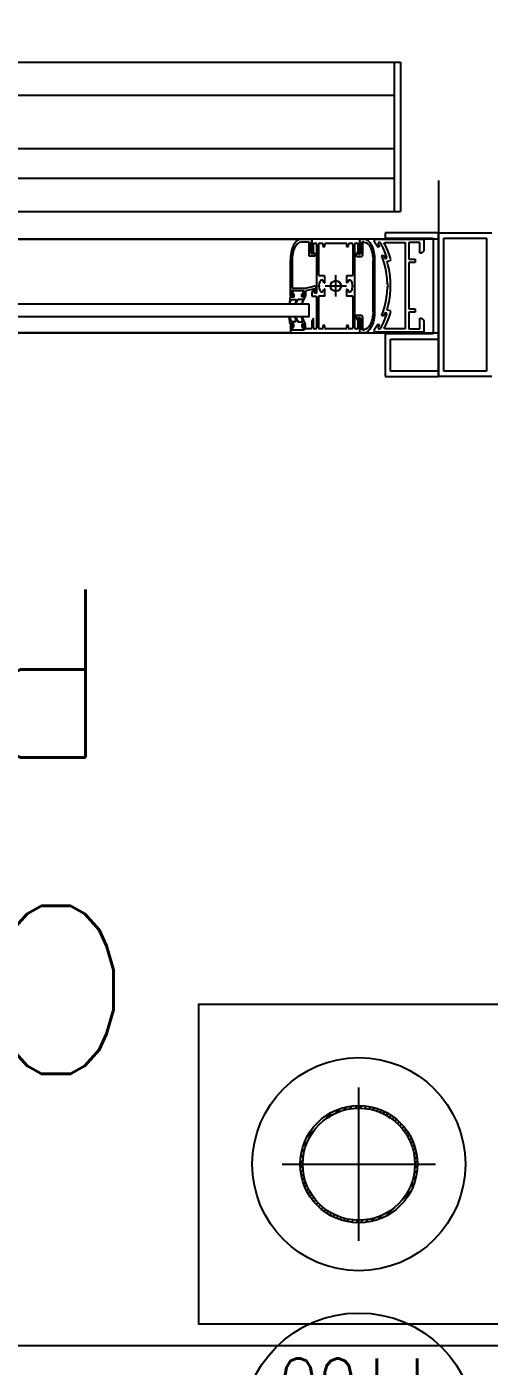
# Model space of a CAD drawing. Header units: millimetres. Extents: x 1478096 to 1808313, y 619971 to 762366.
# Drawn here: x 1614622 to 1615490, y 647189 to 649702 of the extents above; entities that cross this region are included whole.
import ezdxf
from ezdxf.enums import TextEntityAlignment as Align

# ---------------------------------------------------------------- set-up
doc = ezdxf.new("R2010")
doc.units = ezdxf.units.MM
doc.header["$LTSCALE"] = 10
for name, color, linetype in [('0-superficies', 7, 'Continuous'), ('0_Estructura', 251, 'Continuous'), ('DC-ARQ-CARPINTERIAS', 7, 'Continuous'), ('TXT CARPINTERIAS', 2, 'Continuous')]:
    doc.layers.add(name, color=color, linetype=linetype)
doc.styles.add('ROMANS', font='romans')
doc.styles.add('Romans-100', font='romans')

# ---------------------------------------------------------------- blocks, each defined once
blk = doc.blocks.new('*E6')
blk.add_lwpolyline([(0.056, 0.088), (0.056, 0.136, 0.414214), (0.016, 0.176), (0.0008, 0.176, 0.414214), (0, 0.1752), (0, 0.1708, 0.414214), (0.0008, 0.17), (0.0032, 0.17, -0.414214), (0.004, 0.1692), (0.004, 0.15, -0.414214), (0.002, 0.148), (-0.0043, 0.148, -0.198912), (-0.0048, 0.1482), (-0.0069, 0.1503, 0.414214), (-0.0097, 0.1503), (-0.0118, 0.1482, 0.198912), (-0.012, 0.1477), (-0.012, 0.1438, 0.414214), (-0.0112, 0.143), (0.006, 0.143, 0.414214), (0.01, 0.147), (0.01, 0.1692, -0.414214), (0.0108, 0.17), (0.016, 0.17, -0.414214), (0.05, 0.136), (0.05, 0.088), (0.05, 0.04, -0.414214), (0.016, 0.006), (0.0108, 0.006, -0.414214), (0.01, 0.0068), (0.01, 0.029, 0.414214), (0.006, 0.033), (-0.0112, 0.033, 0.414214), (-0.012, 0.0322), (-0.012, 0.0283, 0.198912), (-0.0118, 0.0278), (-0.0097, 0.0257, 0.414214), (-0.0069, 0.0257), (-0.0048, 0.0278, -0.198912), (-0.0043, 0.028), (0.002, 0.028, -0.414214), (0.004, 0.026), (0.004, 0.0068, -0.414214), (0.0032, 0.006), (0.0008, 0.006, 0.414214), (0, 0.0052), (0, 0.0008, 0.414214), (0.0008, 0), (0.016, 0, 0.414214), (0.056, 0.04)], format="xyb", close=True)
blk = doc.blocks.new('PUERTAS AUTO.')
at = {"layer": 'DC-ARQ-CARPINTERIAS', "ltscale": 200}
for p, q in [((1556.5255, 727.2771), (1556.6255, 727.2771)), ((1556.5355, 727.0171), (1556.5355, 727.2671)), ((1556.5355, 727.2671), (1556.6158, 727.2671)), ((1556.6158, 727.2671), (1556.6158, 727.0171)), ((1556.7255, 727.2771), (1556.6255, 727.2771)), ((1556.6255, 727.2771), (1556.6255, 727.2771)), ((1556.6255, 727.2771), (1556.6255, 727.2671)), ((1556.6255, 726.9089), (1556.6255, 727.2771)), ((1556.6255, 727.2771), (1556.6255, 727.0071)), ((1556.6255, 727.2671), (1556.7155, 727.2671)), ((1556.7155, 727.2671), (1556.7155, 727.2071)), ((1556.7255, 727.1971), (1556.7255, 727.2771)), ((1556.7155, 727.2071), (1556.6255, 727.2071)), ((1556.6255, 727.2071), (1556.6255, 727.0071)), ((1556.6257, 727.1955), (1562.1755, 727.1955)), ((1556.6355, 727.0171), (1556.6355, 727.1971)), ((1556.6355, 727.1971), (1556.7255, 727.1971)), ((1556.6535, 727.1721), (1556.6535, 727.194)), ((1556.6535, 727.194), (1556.7439, 727.194)), ((1556.7439, 727.194), (1556.7451, 727.1936)), ((1556.7451, 727.1936), (1556.7455, 727.1924)), ((1556.7455, 727.1924), (1556.7455, 727.188)), ((1556.7735, 727.1951), (1556.7735, 727.1731)), ((1556.9035, 727.1951), (1556.7735, 727.1951)), ((1556.8775, 727.1823), (1556.8775, 727.1903)), ((1556.8775, 727.1903), (1556.9015, 727.1903)), ((1556.8789, 727.1841), (1556.8803, 727.1903)), ((1556.8803, 727.1903), (1556.8988, 727.1903)), ((1556.8803, 727.1903), (1556.8803, 727.1903)), ((1556.8988, 727.1903), (1556.9001, 727.1841)), ((1556.9015, 727.1903), (1556.9015, 727.1823)), ((1556.9035, 727.1811), (1556.9035, 727.1951)), ((1556.9035, 727.1951), (1558.2587, 727.1951)), ((1556.6584, 727.1673), (1556.6535, 727.1721)), ((1556.6605, 727.1673), (1556.6584, 727.1673)), ((1556.6815, 727.1876), (1556.6605, 727.1876)), ((1556.6605, 727.1876), (1556.6605, 727.1673)), ((1556.6815, 727.1562), (1556.6815, 727.1876)), ((1556.6883, 727.1876), (1556.7263, 727.1876)), ((1556.6883, 727.1065), (1556.6883, 727.1876)), ((1556.7201, 727.1709), (1556.7164, 727.1598)), ((1556.7251, 727.1816), (1556.7201, 727.1709)), ((1556.7261, 727.1697), (1556.7224, 727.1594)), ((1556.7279, 727.1852), (1556.7251, 727.1816)), ((1556.7294, 727.1777), (1556.7261, 727.1697)), ((1556.7263, 727.1876), (1556.7279, 727.186)), ((1556.7279, 727.186), (1556.7279, 727.1852)), ((1556.7327, 727.1836), (1556.7294, 727.1777)), ((1556.7352, 727.1868), (1556.7327, 727.1836)), ((1556.7364, 727.1876), (1556.7352, 727.1868)), ((1556.7381, 727.1876), (1556.7364, 727.1876)), ((1556.7369, 727.1813), (1556.7389, 727.1852)), ((1556.7369, 727.1797), (1556.7369, 727.1813)), ((1556.7385, 727.1789), (1556.7369, 727.1797)), ((1556.7389, 727.1868), (1556.7381, 727.1876)), ((1556.7397, 727.1789), (1556.7385, 727.1789)), ((1556.7389, 727.1852), (1556.7389, 727.1868)), ((1556.7455, 727.188), (1556.7397, 727.1789)), ((1556.7735, 727.1731), (1556.7759, 727.1683)), ((1556.7759, 727.1683), (1556.7769, 727.1683)), ((1556.7769, 727.1683), (1556.7769, 727.1855)), ((1556.7779, 727.1875), (1556.7817, 727.1875)), ((1556.7827, 727.1855), (1556.7827, 727.1573)), ((1556.7865, 727.1279), (1556.7865, 727.1855)), ((1556.7875, 727.1875), (1556.7935, 727.1875)), ((1556.7945, 727.1855), (1556.7945, 727.1811)), ((1556.7945, 727.1811), (1556.7983, 727.1811)), ((1556.7983, 727.1811), (1556.7983, 727.1855)), ((1556.7993, 727.1875), (1556.8377, 727.1875)), ((1556.8387, 727.1855), (1556.8387, 727.1811)), ((1556.8387, 727.1811), (1556.8425, 727.1811)), ((1556.8425, 727.1811), (1556.8425, 727.1855)), ((1556.8435, 727.1875), (1556.8495, 727.1875)), ((1556.8505, 727.1855), (1556.8505, 727.1279)), ((1556.8543, 727.1263), (1556.8543, 727.1855)), ((1556.8553, 727.1875), (1556.8591, 727.1875)), ((1556.8601, 727.1855), (1556.8601, 727.1683)), ((1556.8601, 727.1683), (1556.8611, 727.1683)), ((1556.8611, 727.1683), (1556.8635, 727.1731)), ((1556.8635, 727.1731), (1556.8635, 727.1855)), ((1556.8645, 727.1875), (1556.8745, 727.1875)), ((1556.8686, 727.1651), (1556.8686, 727.1411)), ((1556.8686, 727.1651), (1558.292, 727.1651)), ((1556.8755, 727.1855), (1556.8755, 727.1811)), ((1556.8823, 727.1651), (1556.8758, 727.1785)), ((1556.8758, 727.1785), (1556.8823, 727.1785)), ((1556.8765, 727.1791), (1556.8803, 727.1791)), ((1556.8803, 727.1823), (1556.8775, 727.1823)), ((1556.8823, 727.1841), (1556.8789, 727.1841)), ((1556.8893, 727.1741), (1556.8803, 727.1741)), ((1556.8803, 727.1741), (1556.8823, 727.1651)), ((1556.8823, 727.1785), (1556.8823, 727.1841)), ((1556.8945, 727.1651), (1556.8893, 727.1741)), ((1556.9015, 727.1738), (1556.8925, 727.1738)), ((1556.8925, 727.1738), (1556.8945, 727.1651)), ((1556.8988, 727.1841), (1556.897, 727.1841)), ((1556.897, 727.1841), (1556.897, 727.1781)), ((1556.897, 727.1781), (1556.9023, 727.1781)), ((1556.9015, 727.1823), (1556.8987, 727.1823)), ((1556.8987, 727.1791), (1556.9025, 727.1791)), ((1556.9001, 727.1841), (1556.8988, 727.1841)), ((1556.9058, 727.1651), (1556.9015, 727.1738)), ((1556.9023, 727.1781), (1556.9023, 727.1781)), ((1556.9023, 727.1781), (1556.9038, 727.1781)), ((1556.9038, 727.1781), (1556.9058, 727.1651)), ((1556.6696, 727.1498), (1556.6696, 727.1562)), ((1556.6696, 727.1562), (1556.6815, 727.1562)), ((1556.6815, 727.1498), (1556.6696, 727.1498)), ((1556.6815, 727.1065), (1556.6815, 727.1498)), ((1556.7164, 727.1598), (1556.7151, 727.155)), ((1556.7151, 727.155), (1556.716, 727.1538)), ((1556.716, 727.1538), (1556.7213, 727.1522)), ((1556.7205, 727.1463), (1556.7185, 727.1367)), ((1556.7222, 727.151), (1556.7205, 727.1463)), ((1556.7213, 727.1522), (1556.7222, 727.151)), ((1556.7224, 727.1594), (1556.7228, 727.1582)), ((1556.7228, 727.1582), (1556.7253, 727.1574)), ((1556.7261, 727.1451), (1556.7236, 727.1331)), ((1556.7253, 727.1574), (1556.7265, 727.1582)), ((1556.7294, 727.1554), (1556.7261, 727.1451)), ((1556.7265, 727.1582), (1556.7286, 727.1634)), ((1556.7286, 727.1634), (1556.7298, 727.1638)), ((1556.7319, 727.1618), (1556.7294, 727.1554)), ((1556.7298, 727.1638), (1556.7315, 727.163)), ((1556.7315, 727.163), (1556.7319, 727.1618)), ((1556.7827, 727.1573), (1556.7833, 727.1561)), ((1556.7833, 727.1561), (1556.7827, 727.1549)), ((1556.7827, 727.1549), (1556.7827, 727.1203)), ((1556.8686, 727.1411), (1558.292, 727.1411)), ((1556.8823, 727.1411), (1556.8758, 727.1277)), ((1556.8803, 727.1321), (1556.8823, 727.1411)), ((1556.8945, 727.1411), (1556.8893, 727.1321)), ((1556.8925, 727.1324), (1556.8945, 727.1411)), ((1556.9058, 727.1411), (1556.9015, 727.1324)), ((1556.9038, 727.1281), (1556.9058, 727.1411)), ((1556.7164, 727.1252), (1556.7156, 727.1133)), ((1556.7185, 727.1367), (1556.7164, 727.1252)), ((1556.722, 727.12), (1556.7216, 727.1085)), ((1556.7236, 727.1331), (1556.722, 727.12)), ((1556.7827, 727.1203), (1556.7827, 727.0287)), ((1556.7973, 727.1259), (1556.7875, 727.1259)), ((1556.7943, 727.1177), (1556.7945, 727.1158)), ((1556.7953, 727.1149), (1556.7962, 727.1155)), ((1556.7983, 727.1145), (1556.7983, 727.1239)), ((1556.8185, 727.1271), (1556.8185, 727.0871)), ((1556.8387, 727.1239), (1556.8387, 727.1145)), ((1556.8495, 727.1259), (1556.8397, 727.1259)), ((1556.8408, 727.1155), (1556.8418, 727.1149)), ((1556.8425, 727.1158), (1556.8428, 727.1177)), ((1556.8635, 727.1263), (1556.8543, 727.1263)), ((1556.8543, 727.1203), (1556.8581, 727.1203)), ((1556.8543, 727.0287), (1556.8543, 727.1203)), ((1556.855, 727.1111), (1556.855, 727.1181)), ((1556.856, 727.1201), (1556.8565, 727.1201)), ((1556.8581, 727.1203), (1556.8575, 727.1163)), ((1556.8575, 727.1181), (1556.8575, 727.1122)), ((1556.8575, 727.1163), (1556.8615, 727.1163)), ((1556.8575, 727.1122), (1556.8755, 727.1161)), ((1556.8635, 727.1203), (1556.8635, 727.1263)), ((1556.8755, 727.1161), (1556.8755, 727.1271)), ((1556.8755, 727.1271), (1556.8811, 727.1271)), ((1556.8758, 727.1277), (1556.8823, 727.1277)), ((1556.8775, 727.1239), (1556.8775, 727.1159)), ((1556.8811, 727.1239), (1556.8775, 727.1239)), ((1556.8775, 727.1159), (1556.9015, 727.1159)), ((1556.8823, 727.1221), (1556.8789, 727.1221)), ((1556.8789, 727.1221), (1556.8803, 727.1159)), ((1556.8893, 727.1321), (1556.8803, 727.1321)), ((1556.8803, 727.1159), (1556.8988, 727.1159)), ((1556.8803, 727.1159), (1556.8803, 727.1159)), ((1556.8811, 727.1271), (1556.8811, 727.1239)), ((1556.8823, 727.1277), (1556.8823, 727.1221)), ((1556.9015, 727.1324), (1556.8925, 727.1324)), ((1556.897, 727.1281), (1556.9023, 727.1281)), ((1556.897, 727.1221), (1556.897, 727.1281)), ((1556.8988, 727.1221), (1556.897, 727.1221)), ((1556.8979, 727.1271), (1556.9035, 727.1271)), ((1556.8979, 727.1239), (1556.8979, 727.1271)), ((1556.9015, 727.1239), (1556.8979, 727.1239)), ((1556.8988, 727.1159), (1556.9001, 727.1221)), ((1556.9001, 727.1221), (1556.8988, 727.1221)), ((1556.9015, 727.1159), (1556.9015, 727.1239)), ((1556.9023, 727.1281), (1556.9023, 727.1281)), ((1556.9023, 727.1281), (1556.9038, 727.1281)), ((1556.9035, 727.1271), (1556.9035, 727.0591)), ((1556.6815, 727.0632), (1556.6815, 727.1065)), ((1556.6883, 727.0254), (1556.6883, 727.1065)), ((1556.7156, 727.1133), (1556.7156, 727.1065)), ((1556.7156, 727.1065), (1556.7156, 727.0997)), ((1556.7156, 727.0997), (1556.7164, 727.0878)), ((1556.7216, 727.1085), (1556.7195, 727.1065)), ((1556.7195, 727.1065), (1556.7216, 727.1045)), ((1556.7216, 727.1045), (1556.722, 727.093)), ((1556.722, 727.093), (1556.7236, 727.0799)), ((1556.7877, 727.1079), (1556.787, 727.1094)), ((1556.787, 727.1048), (1556.7877, 727.1062)), ((1556.7945, 727.0984), (1556.7943, 727.0965)), ((1556.7962, 727.0987), (1556.7953, 727.0992)), ((1556.7983, 727.0903), (1556.7983, 727.0997)), ((1556.8385, 727.1071), (1556.7985, 727.1071)), ((1556.8387, 727.0997), (1556.8387, 727.0903)), ((1556.8418, 727.0992), (1556.8408, 727.0987)), ((1556.8428, 727.0965), (1556.8425, 727.0984)), ((1556.85, 727.1094), (1556.8493, 727.1079)), ((1556.8493, 727.1062), (1556.85, 727.1048)), ((1556.8755, 727.1111), (1556.8572, 727.1071)), ((1556.9005, 727.1111), (1556.8755, 727.1111)), ((1556.9005, 727.0591), (1556.9005, 727.1111)), ((1556.7164, 727.0878), (1556.7185, 727.0763)), ((1556.7185, 727.0763), (1556.7205, 727.0667)), ((1556.7205, 727.0667), (1556.7222, 727.062)), ((1556.7236, 727.0799), (1556.7261, 727.0679)), ((1556.7261, 727.0679), (1556.7294, 727.0576)), ((1556.7865, 727.0287), (1556.7865, 727.0863)), ((1556.7875, 727.0883), (1556.7973, 727.0883)), ((1556.8397, 727.0883), (1556.8495, 727.0883)), ((1556.8505, 727.0863), (1556.8505, 727.0287)), ((1556.6535, 727.0409), (1556.6584, 727.0457)), ((1556.6535, 727.019), (1556.6535, 727.0409)), ((1556.6584, 727.0457), (1556.6605, 727.0457)), ((1556.6605, 727.0457), (1556.6605, 727.0254)), ((1556.6696, 727.0568), (1556.6696, 727.0632)), ((1556.6696, 727.0632), (1556.6815, 727.0632)), ((1556.6815, 727.0568), (1556.6696, 727.0568)), ((1556.6815, 727.0254), (1556.6815, 727.0568)), ((1556.716, 727.0592), (1556.7151, 727.058)), ((1556.7151, 727.058), (1556.7164, 727.0532)), ((1556.7213, 727.0608), (1556.716, 727.0592)), ((1556.7164, 727.0532), (1556.7201, 727.0421)), ((1556.7201, 727.0421), (1556.7251, 727.0314)), ((1556.7222, 727.062), (1556.7213, 727.0608)), ((1556.7228, 727.0548), (1556.7224, 727.0536)), ((1556.7224, 727.0536), (1556.7261, 727.0433)), ((1556.7253, 727.0556), (1556.7228, 727.0548)), ((1556.7265, 727.0548), (1556.7253, 727.0556)), ((1556.7261, 727.0433), (1556.7294, 727.0353)), ((1556.7286, 727.0496), (1556.7265, 727.0548)), ((1556.7298, 727.0492), (1556.7286, 727.0496)), ((1556.7294, 727.0576), (1556.7319, 727.0512)), ((1556.7315, 727.05), (1556.7298, 727.0492)), ((1556.7319, 727.0512), (1556.7315, 727.05)), ((1556.7759, 727.0459), (1556.7735, 727.0411)), ((1556.7735, 727.0411), (1556.7735, 727.0191)), ((1556.7769, 727.0459), (1556.7759, 727.0459)), ((1556.7769, 727.0287), (1556.7769, 727.0459)), ((1556.8575, 727.0511), (1556.8685, 727.0511)), ((1556.8575, 727.0481), (1556.8575, 727.0511)), ((1556.8595, 727.0441), (1556.8575, 727.0481)), ((1556.8605, 727.0463), (1556.8595, 727.0441)), ((1556.8611, 727.0463), (1556.8601, 727.0463)), ((1556.8601, 727.0463), (1556.8601, 727.0287)), ((1556.8655, 727.0463), (1556.8605, 727.0463)), ((1556.8635, 727.0415), (1556.8611, 727.0463)), ((1556.8635, 727.0191), (1556.8635, 727.0415)), ((1556.8655, 727.0251), (1556.8655, 727.0463)), ((1556.8685, 727.0511), (1556.8685, 727.0251)), ((1556.6158, 727.0171), (1556.5355, 727.0171)), ((1556.6158, 727.0171), (1556.6158, 727.0171)), ((1556.6257, 727.0195), (1562.1755, 727.0195)), ((1556.7255, 727.0171), (1556.6355, 727.0171)), ((1556.7439, 727.019), (1556.6535, 727.019)), ((1556.6605, 727.0254), (1556.6815, 727.0254)), ((1556.7263, 727.0254), (1556.6883, 727.0254)), ((1556.7251, 727.0314), (1556.7279, 727.0278)), ((1556.7255, 727.0071), (1556.7255, 727.0171)), ((1556.7279, 727.027), (1556.7263, 727.0254)), ((1556.7279, 727.0278), (1556.7279, 727.027)), ((1556.7294, 727.0353), (1556.7327, 727.0294)), ((1556.7327, 727.0294), (1556.7352, 727.0262)), ((1556.7352, 727.0262), (1556.7364, 727.0254)), ((1556.7364, 727.0254), (1556.7381, 727.0254)), ((1556.7369, 727.0333), (1556.7385, 727.0341)), ((1556.7369, 727.0317), (1556.7369, 727.0333)), ((1556.7389, 727.0278), (1556.7369, 727.0317)), ((1556.7381, 727.0254), (1556.7389, 727.0262)), ((1556.7385, 727.0341), (1556.7397, 727.0341)), ((1556.7389, 727.0262), (1556.7389, 727.0278)), ((1556.7397, 727.0341), (1556.7455, 727.025)), ((1556.7451, 727.0194), (1556.7439, 727.019)), ((1556.7455, 727.0206), (1556.7451, 727.0194)), ((1556.7455, 727.025), (1556.7455, 727.0206)), ((1556.7735, 727.0191), (1556.8635, 727.0191)), ((1556.7817, 727.0267), (1556.7779, 727.0267)), ((1556.7935, 727.0267), (1556.7875, 727.0267)), ((1556.7983, 727.0331), (1556.7945, 727.0331)), ((1556.7945, 727.0331), (1556.7945, 727.0287)), ((1556.7983, 727.0287), (1556.7983, 727.0331)), ((1556.8377, 727.0267), (1556.7993, 727.0267)), ((1556.8425, 727.0331), (1556.8387, 727.0331)), ((1556.8387, 727.0331), (1556.8387, 727.0287)), ((1556.8425, 727.0287), (1556.8425, 727.0331)), ((1556.8495, 727.0267), (1556.8435, 727.0267)), ((1556.8591, 727.0267), (1556.8553, 727.0267)), ((1556.8635, 727.0191), (1556.8635, 727.0251)), ((1556.8635, 727.0251), (1556.8655, 727.0251)), ((1556.8835, 727.0191), (1556.8635, 727.0191)), ((1556.8685, 727.0251), (1556.8835, 727.0251)), ((1558.2787, 727.0191), (1556.8835, 727.0191)), ((1556.6255, 727.0071), (1556.5255, 727.0071)), ((1556.6255, 727.0071), (1556.7255, 727.0071)), ((1556.6255, 727.0071), (1556.6255, 727.0071)), ((1556.6255, 727.0071), (1556.6255, 727.0071)), ((1556.697, 726.6871), (1556.697, 726.9671)), ((1558.4439, 726.9671), (1556.697, 726.9671)), ((1556.709, 726.6871), (1556.709, 726.9671)), ((1558.4506, 726.9051), (1556.709, 726.9051)), ((1558.4506, 726.8491), (1556.709, 726.8491)), ((1558.4506, 726.7491), (1556.709, 726.7491)), ((1558.4506, 726.6871), (1556.697, 726.6871))]:
    blk.add_line(p, q, dxfattribs=at)
blk.add_circle((1556.8185, 727.1071, 0), 0.01, dxfattribs=at)
for centre, major_axis, start_param, end_param in [((1556.7779, 727.1855, 0), (0, -0.002), 3.141593, 4.712389), ((1556.7817, 727.1855, 0), (0, -0.002), 1.570796, 3.141593), ((1556.7875, 727.1855, 0), (0, -0.002), 3.141593, 4.712389), ((1556.7935, 727.1855, 0), (0, -0.002), 1.570796, 3.141593), ((1556.7993, 727.1855, 0), (0, -0.002), 3.141593, 4.712389), ((1556.8377, 727.1855, 0), (0, -0.002), 1.570796, 3.141593), ((1556.8435, 727.1855, 0), (0, -0.002), 3.141593, 4.712389), ((1556.8495, 727.1855, 0), (0, -0.002), 1.570796, 3.141593), ((1556.8553, 727.1855, 0), (0, -0.002), 3.141593, 4.712389), ((1556.8591, 727.1855, 0), (0, -0.002), 1.570796, 3.141593), ((1556.8645, 727.1855, 0), (0, -0.002), 3.141593, 4.712389), ((1556.8745, 727.1855, 0), (0, -0.002), 1.570796, 3.141593), ((1556.8765, 727.1811, 0), (0, -0.002), -1.570796, 0), ((1556.8803, 727.1807, 0), (0, 0.0016), 3.141593, 6.283185), ((1556.8987, 727.1807, 0), (0, -0.0016), 3.141593, 6.283185), ((1556.9025, 727.1811, 0), (0, -0.002), 0, 1.570796), ((1556.7875, 727.1279, 0), (0, -0.002), -1.570796, 0), ((1556.7925, 727.1071, 0), (0, -0.0112), 2.821679, 4.508704), ((1556.7951, 727.1161, 0), (0, -0.0012), -1.308997, 0.261799), ((1556.7925, 727.1071, 0), (0, -0.0112), 2.19857, 2.414309), ((1556.7976, 727.1145, 0), (0, -0.0014), -0.943023, 1.570796), ((1556.7973, 727.1239, 0), (0, -0.002), 1.570796, 3.141593), ((1556.8397, 727.1239, 0), (0, -0.002), 3.141593, 4.712389), ((1556.8394, 727.1145, 0), (0, -0.0014), -1.570796, 0.943023), ((1556.8445, 727.1071, 0), (0, -0.0112), 3.868876, 4.084616), ((1556.8419, 727.1161, 0), (0, -0.0012), -0.261799, 1.308997), ((1556.8445, 727.1071, 0), (0, -0.0112), 1.774481, 3.461507), ((1556.8495, 727.1279, 0), (0, -0.002), 0, 1.570796), ((1556.856, 727.1181, 0), (0, -0.002), 3.141593, 4.712389), ((1556.8565, 727.1181, 0), (0, -0.002), 1.570796, 3.141593), ((1556.8615, 727.1203, 0), (0, -0.004), 0, 1.570796), ((1556.7925, 727.1071, 0), (0, -0.0112), -1.367112, 0.319914), ((1556.7873, 727.1071, 0), (0, -0.0012), 0.785398, 2.356194), ((1556.7951, 727.0981, 0), (0, -0.0012), 2.879793, 4.45059), ((1556.7925, 727.1071, 0), (0, -0.0112), 0.727284, 0.943023), ((1556.7976, 727.0997, 0), (0, -0.0014), 1.570796, 4.084616), ((1556.7973, 727.0903, 0), (0, -0.002), 0, 1.570796), ((1556.8394, 727.0997, 0), (0, -0.0014), 2.19857, 4.712389), ((1556.8397, 727.0903, 0), (0, -0.002), 4.712389, 6.283185), ((1556.8445, 727.1071, 0), (0, -0.0112), -0.943023, -0.727284), ((1556.8419, 727.0981, 0), (0, -0.0012), 1.832596, 3.403392), ((1556.8445, 727.1071, 0), (0, -0.0112), -0.319914, 1.367112), ((1556.8497, 727.1071, 0), (0, -0.0012), 3.926991, 5.497787), ((1556.857, 727.1111, 0), (0, -0.004), -1.570796, 0.10832), ((1556.7875, 727.0863, 0), (0, -0.002), 3.141593, 4.712389), ((1556.8495, 727.0863, 0), (0, -0.002), 1.570796, 3.141593), ((1556.8835, 727.0591, 0), (0, -0.04), 0, 1.570796), ((1556.8835, 727.0591, 0), (0, -0.034), 0, 1.570796), ((1556.7779, 727.0287, 0), (0, -0.002), -1.570796, 0), ((1556.7817, 727.0287, 0), (0, -0.002), 0, 1.570796), ((1556.7875, 727.0287, 0), (0, -0.002), -1.570796, 0), ((1556.7935, 727.0287, 0), (0, -0.002), 0, 1.570796), ((1556.7993, 727.0287, 0), (0, -0.002), -1.570796, 0), ((1556.8377, 727.0287, 0), (0, -0.002), 0, 1.570796), ((1556.8435, 727.0287, 0), (0, -0.002), -1.570796, 0), ((1556.8495, 727.0287, 0), (0, -0.002), 0, 1.570796), ((1556.8553, 727.0287, 0), (0, -0.002), -1.570796, 0), ((1556.8591, 727.0287, 0), (0, -0.002), 0, 1.570796)]:
    blk.add_ellipse(centre, major_axis=major_axis, ratio=0.5, start_param=start_param, end_param=end_param, dxfattribs=at)
at = {"layer": 'DC-ARQ-CARPINTERIAS', "ltscale": 200, "xscale": -0.5}
blk.add_blockref('*E6', (1556.7735, 727.0191, 0), dxfattribs=at)
blk = doc.blocks.new('SIMB-CAR')
blk.add_line((-0.5, 0), (0.5, 0))
blk.add_circle((0, 0), 0.5)
at = {"style": 'ROMANS'}
for tag, p in [('TIPO', (0, 0.1918)), ('NUMERO', (0, -0.2055))]:
    blk.add_attdef(tag, text='', height=0.2, dxfattribs=at).set_placement(p, align=Align.MIDDLE)

msp = doc.modelspace()

# ---------------------------------------------------------------- hatches: boundary and pattern name
at = {"layer": '0_Estructura'}
h = msp.add_hatch(dxfattribs=at)
h.set_pattern_fill('ANSI31', color=256, scale=2, angle=-180, style=0)
h.set_pattern_definition([(225, (3164700.1186, 1183973.864), (4.49012806, -4.49012806), [])])
h.paths.add_polyline_path([(1615135.048, 647568.17, 1), (1615355.048, 647568.17, 1)])
h.paths.add_polyline_path([(1615139.848, 647568.17, 1), (1615350.248, 647568.17, 1)], flags=16)

# ---------------------------------------------------------------- linework, layer by layer
at = {"layer": '0-superficies'}
msp.add_lwpolyline([(1524855.031, 647228.149), (1641041.817, 647228.17), (1641041.817, 674744.562), (1649131.454, 674744.878), (1649131.448, 735136.985), (1641041.817, 735136.983), (1641041.817, 738426.962), (1522042.066, 738427.02)], dxfattribs=at)
at = {"layer": '0_Estructura'}
for p, q in [((1615245.048, 647424.479), (1615245.048, 647711.861)), ((1615101.358, 647568.17), (1615388.739, 647568.17))]:
    msp.add_line(p, q, dxfattribs=at)
msp.add_lwpolyline([(1615545.049, 647268.17), (1614945.049, 647268.17), (1614945.049, 647868.17), (1615545.049, 647868.17)], close=True, dxfattribs=at)
for centre, radius in [((1615245.049, 647568.17), 200), ((1615245.048, 647568.17), 110), ((1615245.048, 647568.17), 105.2)]:
    msp.add_circle(centre, radius, dxfattribs=at)

# ---------------------------------------------------------------- block references
at = {"layer": 'DC-ARQ-CARPINTERIAS', "xscale": 1000, "yscale": 1000, "zscale": 1000, "rotation": 180}
msp.add_blockref('PUERTAS AUTO.', (3172020.149, 1376323.114), dxfattribs=at)
at = {"layer": 'TXT CARPINTERIAS', "xscale": 440.0000000000546, "yscale": 440.0000000000546, "zscale": 440.0000000000546, "rotation": 180}
msp.add_blockref('SIMB-CAR', (1615245.048, 647068.827, 0.017), dxfattribs=at).add_auto_attribs({'NUMERO': '1160', 'TIPO': 'PE3'})

# ---------------------------------------------------------------- texts
at = {"layer": '0_Estructura', "char_height": 350, "attachment_point": 1, "rotation": 180.000001, "style": 'Romans-100'}
for s, insert in [('{\\H0.9x;P02}', (1614786.046, 648331.431, 0)), ('{\\H0.9x;C02}', (1614825.24, 647737.624, -0.001))]:
    msp.add_mtext(s, dxfattribs=dict(at, insert=insert))

doc.saveas('drawing.dxf')
